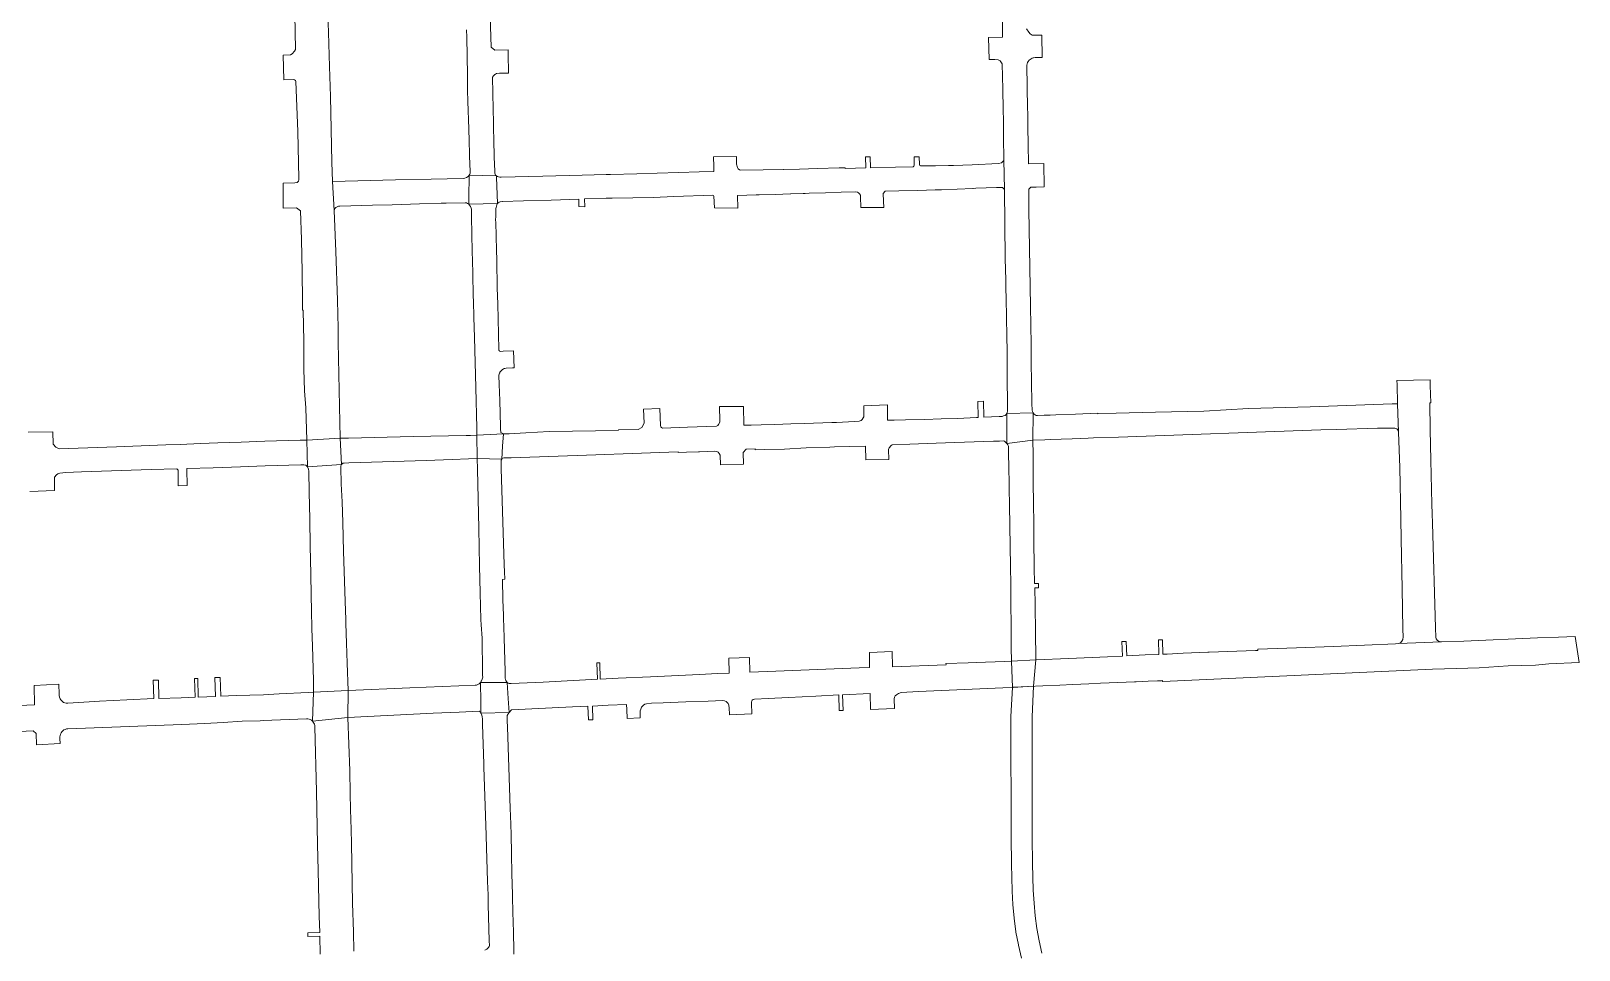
# Model space of a CAD drawing. Header units: inches. Extents: x 704148 to 723432, y 7075344 to 7101810.
# Drawn here: x 715344 to 716480, y 7087320 to 7087994 of the extents above; entities that cross this region are included whole.
import ezdxf

# ---------------------------------------------------------------- set-up
doc = ezdxf.new("R2010")
doc.units = ezdxf.units.IN
doc.header["$MEASUREMENT"] = 0
doc.layers.add('gisdb.gisadmin', color=7, linetype='Continuous', lineweight=9, true_color=0xccf5fc)

msp = doc.modelspace()

# ---------------------------------------------------------------- linework, layer by layer
at = {"layer": 'gisdb.gisadmin'}
for points in [[(715679.8875, 7088043.1338), (715681.69, 7087982.24), (715684.45, 7087980), (715694.1195, 7087980.2697), (715694.1823, 7087977.35), (715694.5259, 7087963.1648), (715690.7793, 7087963.1034), (715687.87, 7087963.04), (715685.71, 7087962.74), (715684.8678, 7087962.2623), (715684.4183, 7087962.0039), (715683.4068, 7087961.245), (715682.5913, 7087960.2612), (715683.112, 7087936.7928), (715683.34, 7087926.92), (715683.4152, 7087924.2608), (715683.7898, 7087912.4744), (715684.2884, 7087894.512), (715684.3019, 7087893.131), (715684.37, 7087890.75), (715684.4824, 7087889.7797), (715684.5971, 7087889.0763), (715684.9854, 7087888.4048), (715685.2174, 7087888.1386), (715685.57, 7087887.78), (715685.5717, 7087887.732), (715685.5734, 7087887.73), (715685.6024, 7087886.8459), (715686.27, 7087867.58), (715686.1305, 7087867.3272), (715685.8204, 7087866.6687), (715685.3182, 7087864.5212), (715685.18, 7087863.88), (715685.0835, 7087858.2936), (715685.0297, 7087855.2), (715685.0697, 7087853.9414), (715685.7638, 7087833.4213), (715685.8324, 7087826.1288), (715685.8369, 7087825.7731), (715686.24, 7087805.65), (715686.5259, 7087793.7174), (715686.8198, 7087783.0879), (715687.3405, 7087760.4704), (715687.3368, 7087760.2547), (715687.36, 7087760), (715687.56, 7087759.63), (715687.9441, 7087759.2916), (715687.9957, 7087759.256), (715688.49, 7087759.13), (715690.5333, 7087759.1803), (715698.1098, 7087759.4036), (715698.6013, 7087746.9827), (715698.5734, 7087746.9816), (715698.574, 7087746.9668), (715697.319, 7087746.9306), (715692.8042, 7087746.7472), (715691.7039, 7087746.6548), (715691.2913, 7087746.51), (715690.79, 7087746.32), (715689.7584, 7087745.6554), (715688.9764, 7087744.8163), (715688.8139, 7087744.6203), (715688.19, 7087743.81), (715688.0082, 7087743.456), (715687.8484, 7087743.0619), (715687.5358, 7087742.2914), (715687.4621, 7087741.7226), (715687.43, 7087741.37), (715687.6346, 7087734.7571), (715688.0122, 7087722.9994), (715688.5959, 7087704.1489), (715688.6498, 7087702.2468), (715688.7294, 7087699.7091), (715690.7, 7087698.5724), (715690.6977, 7087698.5372), (715690.71, 7087698.53), (715690.1116, 7087689.5686), (715689.4918, 7087680.0843), (715689.3878, 7087679.9358), (715689.21, 7087679.6), (715689.1316, 7087679.3281), (715689.0739, 7087678.9831), (715689.0628, 7087678.3183), (715689.1791, 7087673.3291), (715691.2919, 7087602.5857), (715691.4455, 7087597.5806), (715691.66, 7087592.06), (715691.6149, 7087592.0576), (715691.6151, 7087592.0517), (715690.0156, 7087591.9676), (715690.3627, 7087576.8892), (715690.6748, 7087565.6904), (715690.685, 7087565.1617), (715690.75, 7087562.96), (715690.9176, 7087557.2361), (715691.1938, 7087548.9468), (715691.8845, 7087524.5531), (715691.9239, 7087522.8622), (715692.02, 7087519.58), (715692.0622, 7087519.2682), (715692.1856, 7087518.6742), (715692.3724, 7087517.8953), (715692.8568, 7087517.0006), (715693.1018, 7087516.7194), (715693.45, 7087516.36), (715694.2125, 7087504.5362), (715694.8752, 7087494.358), (715694.8694, 7087494.3488), (715694.87, 7087494.34), (715694.7422, 7087494.1448), (715693.4383, 7087492.0546), (715693.4993, 7087489.7262), (715693.5164, 7087488.5343), (715693.578, 7087486.4637), (715693.613, 7087485.2887), (715693.6987, 7087483.7382), (715695.4275, 7087431.8419), (715695.6606, 7087423.8237), (715695.83, 7087418.8), (715696.2788, 7087405.1182), (715696.28, 7087405.08), (715696.6389, 7087390.8154), (715696.9897, 7087375.9586), (715697.3386, 7087360.991), (715697.6893, 7087346.1342), (715697.7821, 7087342.3522), (715698.07, 7087331.64), (715698.2923, 7087321.5547), (715698.4019, 7087317.0855)], [(715556.42, 7087317.25), (715556.04, 7087330.33), (715547.3802, 7087330.0871), (715547.3417, 7087332.7581), (715555.96, 7087333), (715555.61, 7087345.06), (715554.7485, 7087378.4729), (715554.26, 7087397.63), (715553.579, 7087436.415), (715552.501, 7087483.86), (715552.3962, 7087484.8015), (715552.1446, 7087485.7148), (715551.7523, 7087486.5771), (715551.2292, 7087487.3669), (715550.5883, 7087488.0645), (715551.54, 7087509.28), (715551.31, 7087517.54), (715551.06, 7087526.55), (715550.61, 7087543.02), (715550.26, 7087555.9), (715550, 7087569.04), (715549.7807, 7087580.1641), (715549.47, 7087595.93), (715549.07, 7087616.24), (715548.68, 7087636.1), (715548.26, 7087655.84), (715547.94, 7087671.17), (715547.68, 7087672.83), (715547.09, 7087674.51), (715546.48, 7087694.09), (715545.85, 7087717.67), (715544.9, 7087730.06), (715544.44, 7087746.03), (715544.28, 7087756.77), (715544.3, 7087766.53), (715543.91, 7087789.36), (715543.32, 7087789.38), (715543.29, 7087796.06), (715543.19, 7087817.35), (715542.5, 7087841.02), (715541.8, 7087862.05), (715538.96, 7087864.43), (715529.2258, 7087864.1674), (715529.0786, 7087882.5224), (715537.78, 7087882.78), (715539.37, 7087882.97), (715539.96, 7087883.32), (715540.38, 7087883.89), (715540.63, 7087884.97), (715540.73, 7087885.81), (715540.04, 7087920.29), (715538.57, 7087957.01), (715538.21, 7087957.69), (715537.55, 7087958.31), (715536.97, 7087958.53), (715529.7149, 7087958.3206), (715529.0735, 7087976.3562), (715534.47, 7087976.62), (715535.73, 7087977.35), (715537.51, 7087979.15), (715538.28, 7087980.55), (715537.37, 7088018.98)], [(716074.44, 7087995.57), (716076.04, 7087993.12), (716077.16, 7087992), (716078.48, 7087991.05), (716083.97, 7087990.9), (716085.546, 7087990.9193), (716085.7946, 7087974.6366), (716080.622, 7087974.5388), (716079.6224, 7087974.4326), (716079.6057, 7087974.4309), (716079.2996, 7087974.3448), (716078.6542, 7087974.1633), (716078.6218, 7087974.1542), (716078.2893, 7087973.9966), (716077.7437, 7087973.7382), (716077.6981, 7087973.7166), (716077.7119, 7087973.7168), (716077.724, 7087973.717), (716076.2466, 7087972.5405), (716075.6454, 7087971.7564), (716075.1792, 7087970.8853), (716074.8603, 7087969.9502), (716074.6971, 7087968.9758), (716075.21, 7087937.07), (716075.2127, 7087936.8949), (716075.2551, 7087934.0993), (716075.413, 7087923.6945), (716075.6086, 7087910.859), (716075.8242, 7087896.6027), (716086.9813, 7087896.9127), (716087.2432, 7087879.7574), (716081.4, 7087879.56), (716077.56, 7087879.43), (716076.02, 7087877.97), (716076.11, 7087862.93), (716077.26, 7087792.19), (716077.48, 7087778.03), (716077.69, 7087764.4), (716077.9, 7087750.68), (716078.12, 7087736.91), (716078.365, 7087720.8472), (716078.44, 7087715.93), (716078.72, 7087714.91), (716079.2, 7087714.03), (716079.05, 7087694.05), (716079.1443, 7087683.5802), (716079.2, 7087677.4), (716079.33, 7087662.62), (716079.47, 7087647.78), (716079.72, 7087632.75), (716079.843, 7087617.796), (716080.064, 7087603.798), (716079.99, 7087600.73), (716080.31, 7087588.8), (716083.0925, 7087588.8747), (716083.2205, 7087585.8393), (716080.53, 7087585.78), (716080.7, 7087573.56), (716080.99, 7087552.46), (716081.0739, 7087546.4126), (716081.1511, 7087540.8425), (716081.26, 7087532.99), (716079.6087, 7087513.623), (716079.6066, 7087513.5812), (716064.0336, 7087512.7614), (716063.29, 7087532.04), (716063.21, 7087541.98), (716063.18, 7087545.52), (716063.1699, 7087546.6274), (716063.06, 7087558.62), (716062.93, 7087573.7), (716062.78, 7087587.48), (716062.63, 7087602.01), (716062.36, 7087615.44), (716062.03, 7087631.89), (716061.97, 7087645.91), (716061.71, 7087659.1), (716061.34, 7087677.1), (716061.2552, 7087681.3318), (716061.09, 7087689.58), (716060.71, 7087690.5), (716059.99, 7087691.58), (716059.94, 7087713.45), (716060.26, 7087714.33), (716060.42, 7087715.25), (716060.3849, 7087720.8472), (716060.27, 7087739.18), (716060.13, 7087757.67), (716059.9, 7087771.93), (716059.73, 7087782.16), (716059.59, 7087790.11), (716059.56, 7087791.94), (716059.16, 7087811.37), (716058.62, 7087827.13), (716058.28, 7087877.89), (716057.7, 7087899.65), (716057.58, 7087916.16), (716057.53, 7087923.29), (716057.5, 7087928.05), (716057.35, 7087936.55), (716057.09, 7087951.41), (716056.57, 7087970.04), (716055.04, 7087972.03), (716054.46, 7087972.44), (716053.62, 7087972.87), (716051.26, 7087973.21), (716046.9316, 7087973.2026), (716046.5414, 7087989.2993), (716056.84, 7087989.53), (716056.63, 7088020.14)], [(715561.98, 7088006.65), (715562.43, 7087993.02), (715563.26, 7087968.03), (715563.99, 7087945.92), (715564.99, 7087897.81), (715565.29, 7087883.69), (715566.65, 7087862.35), (715567.78, 7087832.41), (715569.05, 7087796.73), (715569.44, 7087776.22), (715569.6, 7087767.62), (715569.63, 7087765.87), (715570.96, 7087695.45), (715571.91, 7087676.24), (715571.7, 7087675.68), (715571.55, 7087675.17), (715571.49, 7087674.26), (715571.81, 7087661.99), (715572.33, 7087648.86), (715572.82, 7087633.63), (715573.49, 7087612.47), (715573.95, 7087598.02), (715574.67, 7087575.71), (715575.0815, 7087562.5171), (715575.17, 7087559.68), (715575.64, 7087545.05), (715576.1, 7087530.48), (715576.74, 7087510.47), (715576.51, 7087490.79), (715577.98, 7087451.68), (715578.38, 7087434.89), (715578.66, 7087423.24), (715579.01, 7087408.65), (715579.25, 7087398.18), (715579.97, 7087354.45), (715580.66, 7087333.44), (715581.12, 7087319.45)], [(715677.1783, 7087320.1004), (715678.5892, 7087320.8525), (715678.779, 7087321.0248), (715679.89, 7087322.07), (715680.29, 7087322.84), (715680.4298, 7087323.5701), (715680.3258, 7087326.9875), (715680.0413, 7087336.0117), (715679.6333, 7087353.4184), (715679.4143, 7087360.701), (715679.1, 7087370.44), (715678.57, 7087387.38), (715678.3335, 7087394.7781), (715677.9877, 7087404.3159), (715677.0679, 7087432.9248), (715676.438, 7087454.2237), (715676.36, 7087456.7), (715675.4431, 7087485.5682), (715675.3534, 7087488.3921), (715675.31, 7087489.76), (715675.1404, 7087491.0401), (715674.7679, 7087492.4777), (715674.3669, 7087493.4891), (715674.18, 7087493.95), (715674.0722, 7087502.2572), (715673.8683, 7087516.3207), (715674.4656, 7087517.1996), (715674.7, 7087517.57), (715675.18, 7087518.74), (715675.51, 7087520.25), (715675.4876, 7087521.524), (715675.3959, 7087524.0531), (715675.0085, 7087548.6633), (715675.0095, 7087548.69), (715675.0103, 7087548.7741), (715674.2748, 7087558.5393), (715674.2437, 7087562.62), (715674.2, 7087562.62), (715673.74, 7087582.05), (715673.28, 7087601.78), (715672.6403, 7087629.1537), (715671.5901, 7087672.7366), (715671.4203, 7087680.4974), (715671.3062, 7087697.5668), (715671.1936, 7087702.7776), (715670.3958, 7087732.7144), (715669.5095, 7087769.3023), (715669.0588, 7087784.1607), (715668.7245, 7087795.8322), (715668.61, 7087799.59), (715668.25, 7087816.23), (715668.0482, 7087825.5687), (715667.8677, 7087832.3907), (715667.6311, 7087844.9457), (715667.3584, 7087857.6401), (715667.26, 7087862.22), (715667.239, 7087862.6052), (715667.1864, 7087863.323), (715666.9577, 7087864.133), (715666.61, 7087865.3), (715665.9, 7087866.37), (715665.26, 7087866.99), (715665.2602, 7087867.0031), (715665.2504, 7087867.0127), (715665.3285, 7087871.6825), (715665.57, 7087888.23), (715665.9528, 7087888.8246), (715666.0167, 7087888.9437), (715666.2294, 7087889.7159), (715666.272, 7087889.9314), (715666.29, 7087890.25), (715666.2192, 7087892.7731), (715666.1167, 7087894.9267), (715665.3761, 7087922.3135), (715664.711, 7087942.2736), (715664.4506, 7087950.59), (715664.2682, 7087961.5473), (715663.78, 7087989.53), (715663.6492, 7087994.7997)], [(715342.1181, 7087699.8305), (715360.2287, 7087700.1157), (715360.57, 7087691), (715362.33, 7087688.82), (715364.96, 7087687.77), (715406.92, 7087689.24), (715443.03, 7087690.5), (715453.66, 7087690.87), (715468.54, 7087691.45), (715481.33, 7087691.94), (715498.35, 7087692.6), (715515.64, 7087693.27), (715541.5401, 7087693.9587), (715546.48, 7087694.09), (715570.96, 7087695.45), (715577.1046, 7087695.5828), (715624.63, 7087696.61), (715663.35, 7087697.45), (715666.6064, 7087697.5194), (715671.33, 7087697.62), (715690.71, 7087698.53), (715694.87, 7087698.7589), (715707.07, 7087699.43), (715724.25, 7087700.38), (715741.43, 7087700.66), (715758.15, 7087700.94), (715775.19, 7087701.22), (715775.18, 7087701.49), (715789.5, 7087701.89), (715792.16, 7087703.31), (715793.86, 7087706.57), (715793.3913, 7087716.8059), (715805.5045, 7087717.2518), (715805.96, 7087704.79), (715806.28, 7087703.79), (715806.78, 7087703.23), (715807.34, 7087702.85), (715825.84, 7087703.48), (715846.92, 7087704.19), (715847.86, 7087704.79), (715848.58, 7087705.59), (715849.4, 7087707.27), (715849.4, 7087708.15), (715849.1149, 7087718.5994), (715866.7043, 7087718.5994), (715866.9877, 7087704.9583), (715872.3153, 7087705.0276), (715879.88, 7087705.28), (715889.82, 7087705.61), (715901.44, 7087705.99), (715911.56, 7087706.33), (715931.7, 7087706.85), (715935.04, 7087707.05), (715948.1, 7087707.63), (715951.62, 7087707.93), (715953.08, 7087708.49), (715953.88, 7087709.23), (715954.68, 7087710.27), (715955.06, 7087711.23), (715954.9714, 7087719.1438), (715972.3102, 7087719.8237), (715972.42, 7087708.68), (715977.36, 7087708.77), (715985.74, 7087708.93), (715999.74, 7087709.2), (716011.86, 7087709.6), (716023.8, 7087710.01), (716037.72, 7087710.67), (716038.88, 7087710.65), (716038.6873, 7087722.4267), (716042.9458, 7087722.5937), (716043.1, 7087710.89), (716054.3867, 7087711.3763), (716056.56, 7087711.47), (716057.6, 7087711.75), (716058.76, 7087712.19), (716059.4, 7087712.73), (716059.94, 7087713.45), (716079.2, 7087714.03), (716079.92, 7087713.17), (716080.66, 7087712.59), (716081.54, 7087712.19), (716082.34, 7087712.05), (716087.3096, 7087712.2428), (716091.62, 7087712.41), (716095.98, 7087712.57), (716110.31, 7087713.12), (716126.65, 7087713.75), (716126.66, 7087713.34), (716140.08, 7087713.7), (716169.07, 7087714.47), (716204.38, 7087715.18), (716237.3, 7087717.23), (716282.48, 7087718.56), (716342.6356, 7087720.6113), (716346.41, 7087720.74), (716347.27, 7087699.9), (716346.96, 7087701.03), (716346.58, 7087701.75), (716345.99, 7087702.4), (716344.59, 7087702.79), (716344.0237, 7087702.7978), (716341.67, 7087702.83), (716331.93, 7087702.73), (716301.7, 7087701.94), (716290.32, 7087701.54), (716141.73, 7087696.3), (716123.55, 7087695.65), (716119.68, 7087695.51), (716107.83, 7087695.08), (716091.63, 7087694.5), (716087.779, 7087694.3622), (716079.05, 7087694.05), (716059.99, 7087691.58), (716058.29, 7087693.3), (716057.29, 7087693.44), (716054.5444, 7087693.35), (716050.27, 7087693.21), (716035.9, 7087692.75), (716021.9, 7087692.3), (716008.01, 7087691.85), (715988.81, 7087691.12), (715975.79, 7087690.62), (715975.01, 7087690.02), (715973.63, 7087688.4), (715973.27, 7087687.06), (715973.3977, 7087679.8717), (715956.454, 7087679.5709), (715956.3084, 7087689.5076), (715944.7751, 7087689.473), (715933.45, 7087689.1), (715930.03, 7087688.99), (715912.75, 7087688.42), (715896.9883, 7087687.3507), (715882.0701, 7087687.171), (715875.43, 7087686.93), (715875.41, 7087687.71), (715868.67, 7087687.44), (715866.47, 7087685), (715866.7681, 7087676.5003), (715850.0361, 7087675.8345), (715849.73, 7087683.12), (715848.99, 7087684.3), (715848.19, 7087685.1), (715847.13, 7087685.64), (715845.75, 7087685.92), (715834.64, 7087685.54), (715833.75, 7087685.51), (715824.99, 7087685.21), (715818.82, 7087685.03), (715818.79, 7087685.55), (715785.18, 7087684.25), (715758.55, 7087683.32), (715696.3887, 7087681.1678), (715692.12, 7087681.02), (715690.98, 7087680.95), (715690.37, 7087680.8), (715689.83, 7087680.48), (715689.48, 7087680.11), (715671.44, 7087680.52), (715665.0732, 7087680.3001), (715653.2, 7087679.89), (715634.16, 7087679.19), (715593.93, 7087677.88), (715577.3942, 7087677.3378), (715573.8, 7087677.22), (715573.04, 7087677.05), (715572.38, 7087676.73), (715571.91, 7087676.24), (715547.09, 7087674.51), (715545.75, 7087675.75), (715544.39, 7087676.01), (715542.1359, 7087675.936), (715516.05, 7087675.08), (715497.95, 7087674.49), (715477.83, 7087673.83), (715458.42, 7087673.2), (715458.52, 7087672.58), (715458.6915, 7087660.7609), (715452.1441, 7087660.5138), (715452.14, 7087661.71), (715452.11, 7087672.08), (715451.27, 7087673.02), (715432.46, 7087672.39), (715381.3, 7087670.68), (715369.51, 7087670.29), (715367.46, 7087670.17), (715365.25, 7087669.76), (715363.94, 7087669.24), (715362.87, 7087668.48), (715361.34, 7087666.92), (715361.5609, 7087657.0956), (715343.4813, 7087656.4134)], [(715330.12, 7087499.3), (715346.87, 7087499.87), (715346.5585, 7087514.2209), (715364.7307, 7087514.9997), (715364.89, 7087507.9), (715364.98, 7087506.8), (715365.2, 7087505.56), (715365.55, 7087504.43), (715366.02, 7087503.53), (715366.98, 7087502.57), (715368.08, 7087501.75), (715369.05, 7087501.38), (715370.06, 7087501.21), (715371.24, 7087501.21), (715382.89, 7087502), (715394.36, 7087502.58), (715414.39, 7087503.59), (715434.21, 7087504.59), (715433.9296, 7087517.9654), (715437.6232, 7087518.1237), (715437.98, 7087504.56), (715454.48, 7087505.15), (715464.63, 7087505.52), (715464.26, 7087519.2653), (715466.5678, 7087519.3642), (715466.84, 7087505.59), (715479.53, 7087506.05), (715479.0222, 7087519.898), (715483.0153, 7087520.0691), (715483.39, 7087506.27), (715494.75, 7087506.89), (715514.66, 7087507.31), (715526.3, 7087507.93), (715547.48, 7087509.06), (715551.54, 7087509.28), (715576.74, 7087510.47), (715621.99, 7087512.37), (715670.11, 7087514.39), (715671, 7087514.5), (715672.05, 7087514.83), (715672.99, 7087515.31), (715673.89, 7087516.29), (715693.45, 7087516.36), (715694.12, 7087515.9), (715694.82, 7087515.64), (715696.46, 7087515.53), (715719.82, 7087516.69), (715759.63, 7087518.68), (715759.1696, 7087530.7082), (715761.3478, 7087530.7846), (715761.71, 7087518.88), (715774.77, 7087519.48), (715798.48, 7087520.43), (715834.53, 7087522.3), (715847.63, 7087522.88), (715856.41, 7087523.28), (715855.9576, 7087534.106), (715871.2804, 7087534.6439), (715871.48, 7087523.97), (715890.47, 7087524.66), (715951.5197, 7087527.0726), (715959.32, 7087527.26), (715959.1001, 7087538.2678), (715975.903, 7087539.0013), (715976.1, 7087527.93), (716015.33, 7087529.28), (716015.29, 7087530.15), (716031.65, 7087530.8), (716044.18, 7087531.29), (716058.37, 7087531.85), (716063.29, 7087532.04), (716081.26, 7087532.99), (716105.35, 7087534.04), (716133.69, 7087535.27), (716144.7, 7087535.76), (716144.3976, 7087546.3535), (716147.5554, 7087546.4912), (716147.84, 7087535.9), (716161.42, 7087536.5), (716171.4375, 7087536.9402), (716171.2546, 7087547.5251), (716174.1389, 7087547.6509), (716174.39, 7087537.07), (716177.6, 7087537.21), (716189.39, 7087537.74), (716207.39, 7087538.54), (716208.32, 7087538.57), (716242.3, 7087539.78), (716244.12, 7087539.85), (716244.11, 7087540.69), (716272.48, 7087541.79), (716299.47, 7087542.83), (716345.05, 7087544.68), (716347.21, 7087544.87), (716378.77, 7087546.24), (716395.06, 7087546.69), (716449.26, 7087549.03), (716464.65, 7087549.6), (716476.82, 7087549.96), (716479.63, 7087530.88), (716457.49, 7087529.96), (716447.63, 7087529.11), (716427.69, 7087528.49), (716406.49, 7087527.2), (716389.87, 7087526.52), (716372.15, 7087526.22), (716174.27, 7087517.04), (716174.1961, 7087517.0361), (716174.1639, 7087517.0345), (716174.1413, 7087517.6834), (716173.4726, 7087517.6547), (716172.0328, 7087517.5928), (716170.4512, 7087517.5249), (716163.5286, 7087517.2276), (716154.8325, 7087516.8541), (716154.1599, 7087516.8252), (716153.4874, 7087516.7963), (716134.9933, 7087516.0019), (716128.66, 7087515.7299), (716120.142, 7087515.364), (716108.3869, 7087514.8591), (716098.7637, 7087514.4458), (716086.3043, 7087513.9106), (716075.3313, 7087513.4393), (716065.2527, 7087513.0064), (716064.5801, 7087512.9775), (716064.5849, 7087512.6578), (716064.28, 7087512.65), (716057.05, 7087512.46), (715995.19, 7087509.74), (715982.45, 7087509.02), (715980.55, 7087508.32), (715979.09, 7087507.38), (715978.13, 7087506.52), (715977.53, 7087505.56), (715977.33, 7087504.3), (715977.4687, 7087497.1814), (715959.9377, 7087496.5348), (715959.7, 7087508.36), (715939.47, 7087507.37), (715939.8134, 7087495.7925), (715937.0717, 7087495.6914), (715936.7, 7087507.23), (715919.87, 7087506.4), (715899.7, 7087505.4), (715884.85, 7087504.65), (715874.9, 7087504.15), (715874, 7087503.89), (715873.26, 7087503.27), (715872.84, 7087502.65), (715872.66, 7087502.09), (715872.64, 7087501.13), (715872.9723, 7087493.327), (715856.4774, 7087492.7186), (715856.46, 7087493.17), (715856.3, 7087497.59), (715856, 7087499.63), (715855.58, 7087500.83), (715854.94, 7087501.69), (715854.08, 7087502.37), (715852.8, 7087502.87), (715851.58, 7087503.11), (715840.95, 7087502.7), (715824.41, 7087502.05), (715807.95, 7087501.41), (715799.24, 7087501.07), (715795.7, 7087500.81), (715794.56, 7087500.49), (715793.56, 7087499.83), (715792.66, 7087499.09), (715791.94, 7087498.15), (715791.42, 7087496.85), (715791.04, 7087495.51), (715790.9, 7087493.89), (715791.0551, 7087490.3055), (715781.4581, 7087489.9515), (715781.15, 7087496.45), (715780.98, 7087500.09), (715767.43, 7087499.63), (715755.98, 7087499.01), (715756.3754, 7087489.0082), (715753.0658, 7087488.8802), (715752.65, 7087498.87), (715741.43, 7087498.41), (715696.76, 7087496.31), (715694.87, 7087494.34), (715674.18, 7087493.95), (715673.61, 7087494.92), (715672.87, 7087495.4), (715658.16, 7087494.7), (715639.19, 7087493.79), (715576.51, 7087490.79), (715550.5883, 7087488.0645), (715549.8456, 7087488.6525), (715549.0196, 7087489.1164), (715548.1309, 7087489.4444), (715547.2016, 7087489.6285), (715546.255, 7087489.664), (715514.575, 7087488.353), (715512.3652, 7087488.2777), (715499.04, 7087487.92), (715485.09, 7087487.09), (715471.76, 7087486.38), (715454.8, 7087485.48), (715371.3287, 7087482.4364), (715370.3095, 7087482.2977), (715369.3267, 7087481.9942), (715368.4067, 7087481.5341), (715367.5743, 7087480.9299), (715366.8518, 7087480.1977), (715366.2588, 7087479.3573), (715365.811, 7087478.4313), (715365.5207, 7087477.4445), (715365.3955, 7087476.4236), (715365.4389, 7087475.3959), (715365.538, 7087471.6519), (715348.1725, 7087470.5882), (715347.92, 7087478.87), (715345.74, 7087480.87), (715330.35, 7087480.21)], [(716070.6803, 7087314.2258), (716068.4768, 7087323.6283), (716068.4032, 7087323.9784), (716066.6538, 7087333.3776), (716066.5952, 7087333.7522), (716065.3357, 7087343.3607), (716065.2997, 7087343.6897), (716064.4493, 7087353.367), (716064.4325, 7087353.5973), (716063.8692, 7087363.323), (716063.8598, 7087363.5358), (716063.2648, 7087383.1516), (716063.0466, 7087402.8695), (716062.9533, 7087491.287), (716064.0381, 7087512.6436), (716064.0336, 7087512.7614), (716079.6066, 7087513.5812), (716078.4535, 7087491.0966), (716078.5463, 7087402.9632), (716078.7615, 7087383.4724), (716079.3495, 7087364.1128), (716079.8999, 7087354.6088), (716080.7257, 7087345.2113), (716081.9367, 7087335.9733), (716083.6087, 7087326.9908), (716085.7348, 7087317.9188)]]:
    msp.add_lwpolyline(points, dxfattribs=at)
for points in [[(715861.7, 7087896.25), (715862.38, 7087893.97), (715862.96, 7087892.89), (715863.78, 7087892.15), (715864.64, 7087891.87), (715881.14, 7087892.16), (715895.93, 7087892.43), (715896.1, 7087892.43), (715907.87, 7087892.78), (715921.12, 7087893.18), (715936.9, 7087893.65), (715941.26, 7087893.78), (715941.28, 7087893.19), (715956.52, 7087893.57), (715956.2546, 7087901.8644), (715959.5981, 7087901.8551), (715959.92, 7087893.77), (715978.41, 7087894.22), (715991.36, 7087894.53), (715991.72, 7087894.79), (715992.08, 7087895.37), (715991.9063, 7087901.765), (715995.5758, 7087901.7547), (715995.78, 7087896.09), (715996.08, 7087895.47), (715996.54, 7087895.17), (715997.38, 7087895.03), (716007.56, 7087895.23), (716017.16, 7087895.41), (716020.76, 7087895.51), (716034.42, 7087895.91), (716053.76, 7087896.83), (716056.02, 7087897.35), (716057.18, 7087898.53), (716057.7, 7087899.65), (716058.28, 7087877.89), (716056.76, 7087879.31), (716052.2798, 7087879.1591), (716037.16, 7087878.65), (716035.3, 7087878.59), (716034.99, 7087878.58), (716011.94, 7087877.59), (716007.45, 7087877.47), (715994.71, 7087877.12), (715980.81, 7087876.74), (715970.68, 7087876.47), (715969.34, 7087874.95), (715969.53, 7087869.33), (715969.6908, 7087864.6062), (715952.9346, 7087864.4776), (715952.68, 7087872.43), (715952.54, 7087873.57), (715951.98, 7087874.61), (715951.24, 7087875.47), (715950.3, 7087875.89), (715949.26, 7087876.05), (715938.38, 7087875.72), (715926.88, 7087875.37), (715914.97, 7087874.99), (715912.14, 7087874.91), (715910.6, 7087874.86), (715901.46, 7087874.57), (715901.26, 7087874.57), (715890.07, 7087874.21), (715878.36, 7087873.84), (715876.21, 7087873.77), (715862.31, 7087873.46), (715862.6489, 7087864.1129), (715845.4573, 7087864.2746), (715845.16, 7087872.83), (715844.8, 7087873.47), (715844.28, 7087873.69), (715815.76, 7087872.61), (715800.7, 7087872.04), (715770.38, 7087871.47), (715767.22, 7087871.41), (715766.08, 7087871.39), (715750.11, 7087870.89), (715750.3351, 7087865.1696), (715746.1276, 7087865.2092), (715745.96, 7087870.78), (715725.73, 7087870.08), (715705.46, 7087869.39), (715690.15, 7087868.99), (715689.7913, 7087868.9564), (715688.44, 7087868.83), (715687.57, 7087868.48), (715686.81, 7087868.07), (715686.27, 7087867.58), (715665.26, 7087866.99), (715664.34, 7087867.65), (715663.64, 7087867.94), (715662.76, 7087868.12), (715648.77, 7087867.84), (715645.16, 7087867.76), (715629.21, 7087867.25), (715609.04, 7087866.6), (715594.6, 7087866.22), (715570.7, 7087865.6), (715569.64, 7087865.52), (715568.67, 7087865.18), (715567.84, 7087864.61), (715567.25, 7087864), (715566.76, 7087863.08), (715566.65, 7087862.35), (715565.29, 7087883.69), (715611.57, 7087884.77), (715637.84, 7087885.38), (715661.31, 7087885.93), (715662.47, 7087886.2), (715663.76, 7087886.7), (715664.85, 7087887.37), (715665.57, 7087888.23), (715685.57, 7087887.78), (715686.43, 7087887.29), (715687.2, 7087887.04), (715688, 7087886.92), (715688.8385, 7087886.8681), (715689.13, 7087886.85), (715719.55, 7087887.47), (715748.45, 7087888.24), (715766, 7087888.75), (715769.33, 7087888.84), (715788.48, 7087889.35), (715803.57, 7087889.75), (715819.26, 7087890.17), (715819.4, 7087890.17), (715834.23, 7087890.64), (715845.13, 7087890.89), (715844.98, 7087894.63), (715844.7334, 7087901.6593), (715861.6195, 7087901.9505)], [(716347.27, 7087699.9), (716346.41, 7087720.74), (716346.1497, 7087734.7313), (716346.0941, 7087737.72), (716370.3996, 7087738.1926), (716370.4919, 7087734.0988), (716370.83, 7087721.38), (716370.12, 7087721.36), (716370.53, 7087701.68), (716370.99, 7087679.45), (716371.5657, 7087647.0175), (716371.97, 7087640.1), (716372.14, 7087633.1), (716374.4295, 7087556.3884), (716374.63, 7087549.67), (716374.75, 7087548.32), (716375.71, 7087547.02), (716377.14, 7087546.39), (716378.77, 7087546.24), (716347.21, 7087544.87), (716348.76, 7087545.48), (716349.75, 7087546.55), (716350.44, 7087547.74), (716350.56, 7087549.76), (716350.4468, 7087555.3422), (716349.84, 7087585.28), (716349.1, 7087621.33), (716348.83, 7087636.43), (716348.16, 7087673.99)]]:
    msp.add_lwpolyline(points, close=True, dxfattribs=at)

doc.saveas('drawing.dxf')
